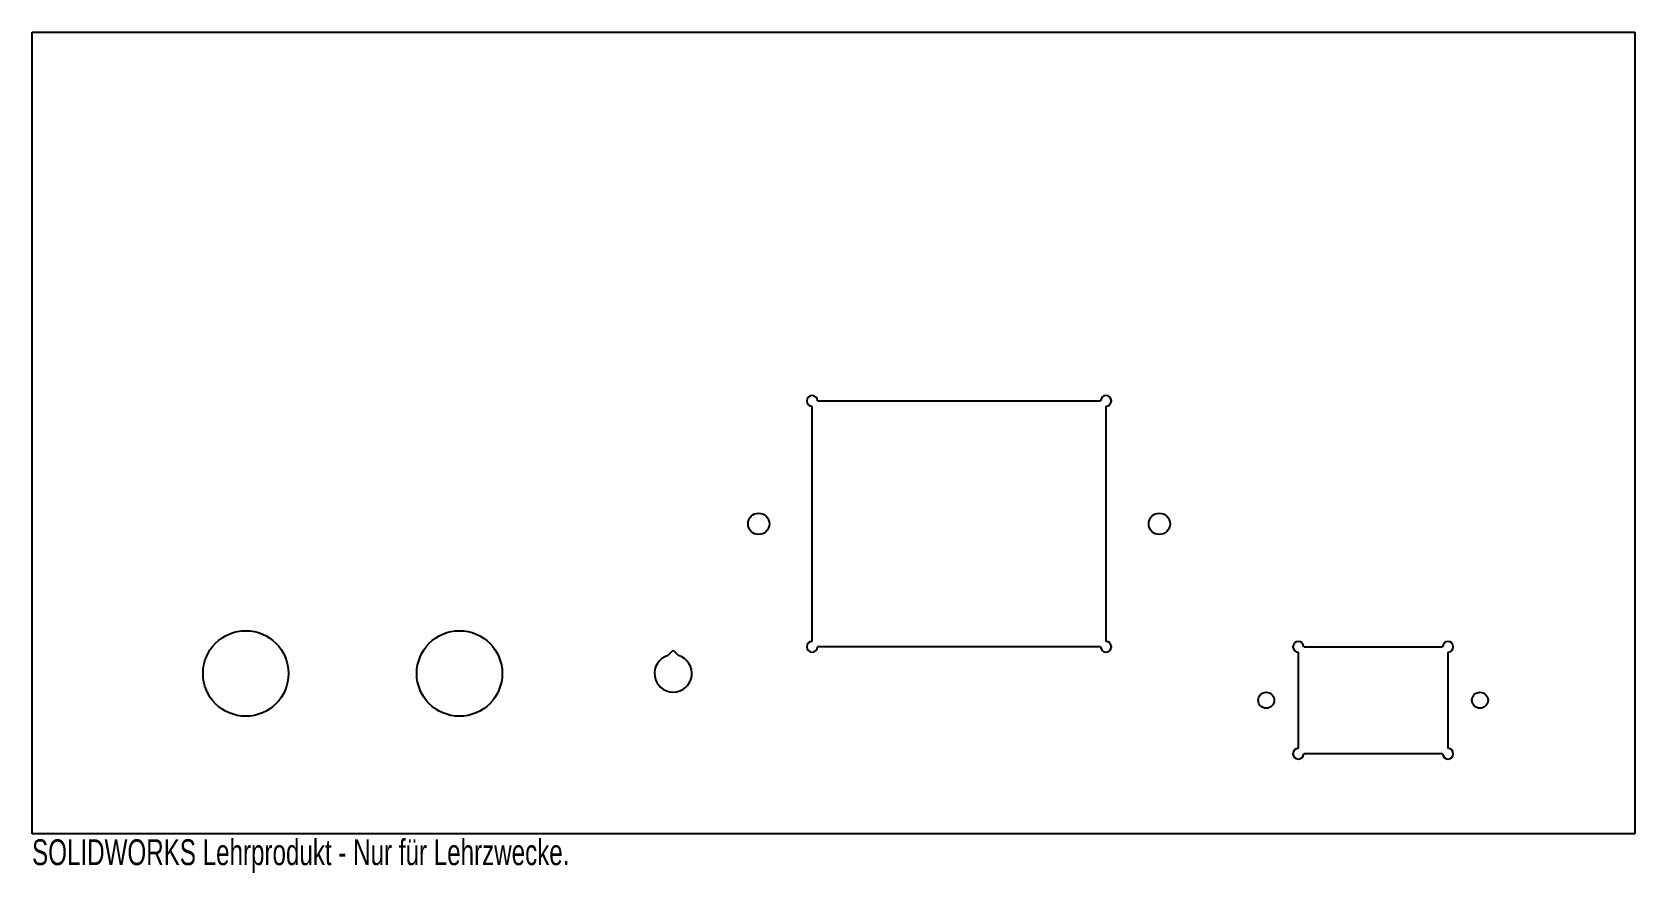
# Model space of a CAD drawing. Header units: millimetres. Extents: x -150 to 150, y -82 to 75.
import ezdxf

# ---------------------------------------------------------------- set-up
doc = ezdxf.new("R2010")
doc.units = ezdxf.units.MM
doc.styles.add('SLDTEXTSTYLE0', font='TXT', dxfattribs={"width": 0.7})

msp = doc.modelspace()

# ---------------------------------------------------------------- linework, layer by layer
at = {"color": 7, "linetype": 'Continuous', "lineweight": 25}
for p, q in [((-150, 75), (150, 75)), ((-150, -75), (-150, 75)), ((150, 75), (150, -75)), ((-3, 6), (50, 6)), ((-4, -39), (-4, 5)), ((51, 5), (51, -39)), ((-31, -41.65), (-30, -40.65)), ((-30, -40.65), (-29, -41.65)), ((50, -40), (-3, -40)), ((87, -59), (87, -41)), ((88, -40), (114, -40)), ((115, -41), (115, -59)), ((114, -60), (88, -60)), ((150, -75), (-150, -75))]:
    msp.add_line(p, q, dxfattribs=at)
for centre, radius in [((-14, -17), 2), ((61, -17), 2), ((-110, -45), 8), ((-70, -45), 8), ((81, -50), 1.5), ((121, -50), 1.5)]:
    msp.add_circle(centre, radius, dxfattribs=at)
for centre, radius, start, end in [((-4, 6), 1, 0, 270), ((51, 6), 1, 270, 180), ((-4, -40), 1, 90, 0), ((51, -40), 1, 180, 90), ((87, -40), 1, 0, 270), ((115, -40), 1, 270, 180), ((-30, -45), 3.5, 106.6015, 73.3985), ((87, -60), 1, 90, 0), ((115, -60), 1, 180, 90)]:
    msp.add_arc(centre, radius, start, end, dxfattribs=at)

# ---------------------------------------------------------------- texts
at = {"color": 7, "linetype": 'Continuous', "insert": (-150, -76.02), "char_height": 4.8336, "attachment_point": 1, "style": 'SLDTEXTSTYLE0'}
msp.add_mtext('SOLIDWORKS Lehrprodukt - Nur für Lehrzwecke.', dxfattribs=at)

doc.saveas('drawing.dxf')
